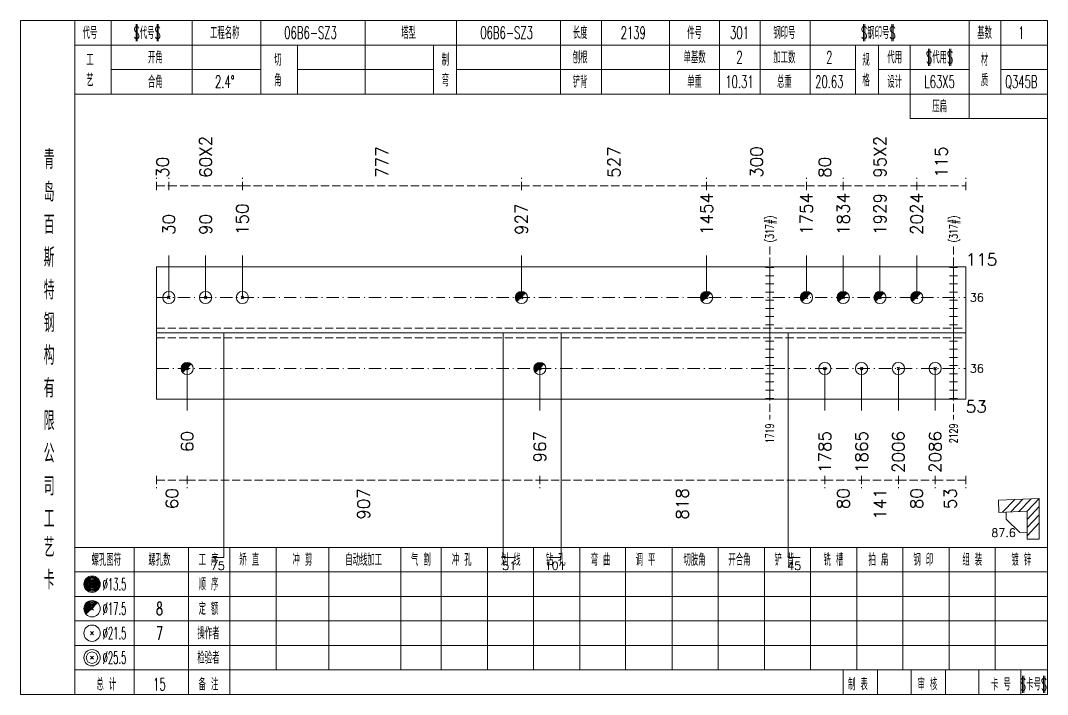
# Model space of a CAD drawing. Extents: x -533 to 8774, y 0 to 7979.
# Drawn here: x 3162.6 to 3414, y 6432.7 to 6597.7 of the extents above; entities that cross this region are included whole.
import ezdxf
from ezdxf.enums import TextEntityAlignment as Align

# ---------------------------------------------------------------- set-up
doc = ezdxf.new("R2010")
doc.units = 0
doc.header["$MEASUREMENT"] = 0
doc.linetypes.add('一点画线', pattern=[5.2, 3, -1, 0.2, -1])
doc.linetypes.add('虚线', pattern=[2.75, 2, -0.75])
doc.layers.get('0').update_dxf_attribs({"linetype": 'CONTINUOUS', "lineweight": 25})
for name, color, linetype, lineweight in [('1', 7, 'CONTINUOUS', 25), ('2', 7, 'CONTINUOUS', 25), ('4', 7, 'CONTINUOUS', 25), ('5', 7, 'CONTINUOUS', 25)]:
    doc.layers.add(name, color=color, linetype=linetype, lineweight=lineweight)
doc.styles.get("Standard").update_dxf_attribs({"font": 'simplex.shx', "width": 0.7, "height": 3, "bigfont": 'gbhzfs.shx'})

# ---------------------------------------------------------------- blocks, each defined once
blk = doc.blocks.new('孔21.5')
at = {"layer": '5', "color": 7, "linetype": 'Continuous', "lineweight": 13}
for p, q in [((-0.2, -0.2), (0.2, 0.2)), ((0.2, -0.2), (-0.2, 0.2))]:
    blk.add_line(p, q, dxfattribs=at)
blk.add_circle((0, 0), 1, dxfattribs=at)
blk = doc.blocks.new('孔17.5')
at = {"layer": '5', "color": 7, "linetype": 'Continuous', "lineweight": 0}
for p, q in [((-0.2, -0.2), (0.2, 0.2)), ((-0.2, 0.2), (0.2, -0.2))]:
    blk.add_line(p, q, dxfattribs=at)
at = {"layer": '5', "color": 7, "linetype": 'Continuous', "lineweight": 13}
blk.add_circle((0, 0), 1, dxfattribs=at)
for radius in [0.9, 0.8, 0.7, 0.6, 0.5, 0.4, 0.3, 0.2, 0.1]:
    blk.add_arc((0, 0), radius, 45, 225, dxfattribs=at)

msp = doc.modelspace()

# ---------------------------------------------------------------- linework, layer by layer
at = {"color": 8, "linetype": '虚线', "lineweight": 9}
for p, q in [((3195.9, 6556.24), (3195.9, 6559.24)), ((3198.9, 6556.24), (3198.9, 6559.24)), ((3198.9, 6556.24), (3198.9, 6559.24)), ((3216.9, 6556.24), (3216.9, 6559.24)), ((3216.9, 6556.24), (3216.9, 6559.24)), ((3285.23, 6556.24), (3285.23, 6559.24)), ((3285.23, 6556.24), (3285.23, 6559.24)), ((3330.56, 6556.24), (3330.56, 6559.24)), ((3330.56, 6556.24), (3330.56, 6559.24)), ((3355, 6556.24), (3355, 6559.24)), ((3355, 6556.24), (3355, 6559.24)), ((3364, 6556.24), (3364, 6559.24)), ((3364, 6556.24), (3364, 6559.24)), ((3382, 6556.24), (3382, 6559.24)), ((3382, 6556.24), (3382, 6559.24)), ((3394, 6556.24), (3394, 6559.24)), ((3195.9, 6557.24), (3198.9, 6557.24)), ((3198.9, 6557.24), (3216.9, 6557.24)), ((3216.9, 6557.24), (3285.23, 6557.24)), ((3285.23, 6557.24), (3330.56, 6557.24)), ((3330.56, 6557.24), (3355, 6557.24)), ((3355, 6557.24), (3364, 6557.24)), ((3364, 6557.24), (3382, 6557.24)), ((3382, 6557.24), (3394, 6557.24)), ((3195.9, 6486.24), (3195.9, 6483.24)), ((3203.4, 6486.24), (3203.4, 6483.24)), ((3203.4, 6486.24), (3203.4, 6483.24)), ((3289.73, 6486.24), (3289.73, 6483.24)), ((3289.73, 6486.24), (3289.73, 6483.24)), ((3359.5, 6486.24), (3359.5, 6483.24)), ((3359.5, 6486.24), (3359.5, 6483.24)), ((3368.5, 6486.24), (3368.5, 6483.24)), ((3368.5, 6486.24), (3368.5, 6483.24)), ((3377.5, 6486.24), (3377.5, 6483.24)), ((3377.5, 6486.24), (3377.5, 6483.24)), ((3386.5, 6486.24), (3386.5, 6483.24)), ((3386.5, 6486.24), (3386.5, 6483.24)), ((3394, 6486.24), (3394, 6483.24)), ((3195.9, 6485.24), (3203.4, 6485.24)), ((3203.4, 6485.24), (3289.73, 6485.24)), ((3289.73, 6485.24), (3359.5, 6485.24)), ((3359.5, 6485.24), (3368.5, 6485.24)), ((3368.5, 6485.24), (3377.5, 6485.24)), ((3377.5, 6485.24), (3386.5, 6485.24)), ((3386.5, 6485.24), (3394, 6485.24))]:
    msp.add_line(p, q, dxfattribs=at)
at = {"color": 7, "linetype": 'Continuous', "lineweight": 13}
for p, q in [((3198.9, 6529.93), (3198.9, 6540.24)), ((3207.9, 6529.93), (3207.9, 6540.24)), ((3216.9, 6529.93), (3216.9, 6540.24)), ((3285.23, 6529.93), (3285.23, 6540.24)), ((3330.56, 6529.93), (3330.56, 6540.24)), ((3355, 6529.93), (3355, 6540.24)), ((3364, 6529.93), (3364, 6540.24)), ((3373, 6529.93), (3373, 6540.24)), ((3382, 6529.93), (3382, 6540.24)), ((3203.4, 6512.55), (3203.4, 6502.24)), ((3289.73, 6512.55), (3289.73, 6502.24)), ((3359.5, 6512.55), (3359.5, 6502.24)), ((3368.5, 6512.55), (3368.5, 6502.24)), ((3377.5, 6512.55), (3377.5, 6502.24)), ((3386.5, 6512.55), (3386.5, 6502.24))]:
    msp.add_line(p, q, dxfattribs=at)
at = {"color": 7, "linetype": 'Continuous', "lineweight": 18}
for p, q in [((3195.9, 6537.43), (3195.9, 6505.05)), ((3195.9, 6537.43), (3394, 6537.43)), ((3394, 6537.43), (3394, 6505.05)), ((3195.9, 6521.24), (3394, 6521.24))]:
    msp.add_line(p, q, dxfattribs=at)
at = {"color": 3, "linetype": '一点画线', "lineweight": 13}
for p, q in [((3195.9, 6529.93), (3394, 6529.93)), ((3195.9, 6512.55), (3394, 6512.55))]:
    msp.add_line(p, q, dxfattribs=at)
at = {"color": 1, "linetype": '虚线', "lineweight": 18}
for p, q in [((3195.9, 6522.43), (3394, 6522.43)), ((3195.9, 6520.05), (3394, 6520.05))]:
    msp.add_line(p, q, dxfattribs=at)
at = {"layer": '1', "color": 7, "linetype": 'Continuous', "lineweight": 18}
msp.add_line((3195.9, 6505.05), (3394, 6505.05), dxfattribs=at)
at = {"layer": '2', "color": 216, "linetype": '虚线', "lineweight": 13}
for p, q in [((3346, 6542.43), (3346, 6500.05)), ((3391, 6542.43), (3391, 6500.05))]:
    msp.add_line(p, q, dxfattribs=at)
at = {"layer": '2', "color": 7, "linetype": 'Continuous', "lineweight": 13}
for p, q in [((3347, 6537.24), (3345, 6537.24)), ((3346, 6521.24), (3346, 6537.43)), ((3392, 6537.24), (3390, 6537.24)), ((3391, 6521.24), (3391, 6537.43)), ((3347, 6535.24), (3345, 6535.24)), ((3392, 6535.24), (3390, 6535.24)), ((3347, 6533.24), (3345, 6533.24)), ((3392, 6533.24), (3390, 6533.24)), ((3347, 6531.24), (3345, 6531.24)), ((3347, 6529.24), (3345, 6529.24)), ((3392, 6531.24), (3390, 6531.24)), ((3392, 6529.24), (3390, 6529.24)), ((3347, 6527.24), (3345, 6527.24)), ((3392, 6527.24), (3390, 6527.24)), ((3347, 6525.24), (3345, 6525.24)), ((3392, 6525.24), (3390, 6525.24)), ((3347, 6523.24), (3345, 6523.24)), ((3392, 6523.24), (3390, 6523.24)), ((3212.4, 6521.24), (3212.4, 6466.24)), ((3280.73, 6521.24), (3280.73, 6466.24)), ((3294.98, 6521.24), (3294.98, 6466.24)), ((3345, 6519.24), (3347, 6519.24)), ((3346, 6521.24), (3346, 6505.05)), ((3350.5, 6521.24), (3350.5, 6466.24)), ((3390, 6519.24), (3392, 6519.24)), ((3391, 6521.24), (3391, 6505.05)), ((3345, 6517.24), (3347, 6517.24)), ((3390, 6517.24), (3392, 6517.24)), ((3345, 6515.24), (3347, 6515.24)), ((3390, 6515.24), (3392, 6515.24)), ((3345, 6513.24), (3347, 6513.24)), ((3390, 6513.24), (3392, 6513.24)), ((3345, 6511.24), (3347, 6511.24)), ((3345, 6509.24), (3347, 6509.24)), ((3390, 6511.24), (3392, 6511.24)), ((3390, 6509.24), (3392, 6509.24)), ((3345, 6507.24), (3347, 6507.24)), ((3390, 6507.24), (3392, 6507.24)), ((3345, 6505.24), (3347, 6505.24)), ((3390, 6505.24), (3392, 6505.24)), ((3412, 6480.74), (3402.01, 6480.32)), ((3402.01, 6480.32), (3402.13, 6477.32)), ((3403.01, 6477.36), (3406.01, 6480.49)), ((3405, 6477.44), (3408, 6480.57)), ((3407, 6477.53), (3410, 6480.65)), ((3409, 6477.61), (3412, 6480.74)), ((3409, 6475.61), (3412, 6478.74)), ((3412, 6470.74), (3412, 6480.74)), ((3402.13, 6477.32), (3409, 6477.61)), ((3403.88, 6477.39), (3403.88, 6475.64)), ((3409, 6477.61), (3409, 6470.74)), ((3409, 6473.61), (3412, 6476.74)), ((3407.25, 6472.41), (3403.88, 6475.64)), ((3409, 6471.61), (3412, 6474.74)), ((3407.25, 6472.41), (3409, 6472.49)), ((3409, 6470.74), (3412, 6470.74)), ((3212.4, 6466.24), (3209.4, 6466.24)), ((3280.73, 6466.24), (3283.73, 6466.24)), ((3294.98, 6466.24), (3291.98, 6466.24)), ((3350.5, 6466.24), (3353.5, 6466.24))]:
    msp.add_line(p, q, dxfattribs=at)
at = {"layer": '4', "color": 1, "linetype": 'Continuous', "lineweight": 18}
for p, q in [((3175.9, 6432.74), (3175.9, 6597.74)), ((3184.8, 6579.74), (3184.8, 6597.74)), ((3204.6, 6579.74), (3204.6, 6597.74)), ((3221.4, 6579.74), (3221.4, 6597.74)), ((3247, 6579.74), (3247, 6597.74)), ((3269.3, 6579.74), (3269.3, 6597.74)), ((3294.8, 6579.74), (3294.8, 6597.74)), ((3304.8, 6579.74), (3304.8, 6597.74)), ((3321.5, 6579.74), (3321.5, 6597.74)), ((3333.7, 6579.74), (3333.7, 6597.74)), ((3343.7, 6579.74), (3343.7, 6597.74)), ((3355.9, 6579.74), (3355.9, 6597.74)), ((3394.8, 6573.74), (3394.8, 6597.74)), ((3402.6, 6579.74), (3402.6, 6597.74)), ((3175.9, 6591.74), (3414, 6591.74)), ((3230.4, 6579.74), (3230.4, 6591.74)), ((3263.7, 6579.74), (3263.7, 6591.74)), ((3367, 6579.74), (3367, 6591.74)), ((3372.6, 6579.74), (3372.6, 6591.74)), ((3380.4, 6573.74), (3380.4, 6591.74)), ((3184.8, 6585.74), (3221.4, 6585.74)), ((3230.4, 6585.74), (3263.7, 6585.74)), ((3269.3, 6585.74), (3367, 6585.74)), ((3372.6, 6585.74), (3394.8, 6585.74)), ((3402.6, 6585.74), (3414, 6585.74)), ((3175.9, 6579.74), (3414, 6579.74)), ((3380.4, 6573.74), (3414, 6573.74)), ((3175.9, 6468.74), (3414, 6468.74)), ((3190.4, 6432.74), (3190.4, 6468.74)), ((3203.7, 6432.74), (3203.7, 6468.74)), ((3213.8, 6432.74), (3213.8, 6468.74)), ((3225.2, 6438.74), (3225.2, 6468.74)), ((3238.1, 6438.74), (3238.1, 6468.74)), ((3255.7, 6438.74), (3255.7, 6468.74)), ((3265.6, 6438.74), (3265.6, 6468.74)), ((3276.9, 6438.74), (3276.9, 6468.74)), ((3288.2, 6438.74), (3288.2, 6468.74)), ((3299.5, 6438.74), (3299.5, 6468.74)), ((3310.7, 6438.74), (3310.7, 6468.74)), ((3322.1, 6438.74), (3322.1, 6468.74)), ((3333.4, 6438.74), (3333.4, 6468.74)), ((3344.7, 6438.74), (3344.7, 6468.74)), ((3356, 6438.74), (3356, 6468.74)), ((3367.3, 6438.74), (3367.3, 6468.74)), ((3378.6, 6438.74), (3378.6, 6468.74)), ((3389.9, 6438.74), (3389.9, 6468.74)), ((3401.2, 6438.74), (3401.2, 6468.74)), ((3175.9, 6462.74), (3414, 6462.74)), ((3175.9, 6456.74), (3414, 6456.74)), ((3175.9, 6450.74), (3414, 6450.74)), ((3175.9, 6444.74), (3414, 6444.74)), ((3175.9, 6438.74), (3414, 6438.74)), ((3364, 6432.74), (3364, 6438.74)), ((3372.4, 6432.74), (3372.4, 6438.74)), ((3380.6, 6432.74), (3380.6, 6438.74)), ((3389, 6432.74), (3389, 6438.74)), ((3397.2, 6432.74), (3397.2, 6438.74)), ((3407.5, 6432.74), (3407.5, 6438.74))]:
    msp.add_line(p, q, dxfattribs=at)
at = {"layer": '4', "color": 7, "linetype": 'Continuous', "lineweight": 13}
for p, q in [((3179.9, 6459.54), (3180.3, 6459.94)), ((3180.3, 6459.54), (3179.9, 6459.94)), ((3179.7, 6447.34), (3180.5, 6448.14)), ((3180.5, 6447.34), (3179.7, 6448.14)), ((3179.7, 6441.34), (3180.5, 6442.14)), ((3180.5, 6441.34), (3179.7, 6442.14))]:
    msp.add_line(p, q, dxfattribs=at)
at = {"layer": '4', "color": 7, "linetype": 'Continuous', "lineweight": 0}
for p, q in [((3179.7, 6453.34), (3180.5, 6454.14)), ((3179.7, 6454.14), (3180.5, 6453.34))]:
    msp.add_line(p, q, dxfattribs=at)
at = {"layer": '4', "color": 1, "linetype": 'Continuous', "lineweight": 18}
msp.add_lwpolyline([(3162.6, 6597.74), (3162.6, 6432.74), (3414, 6432.74), (3414, 6597.74)], close=True, dxfattribs=at)
at = {"layer": '4', "color": 7, "linetype": 'Continuous', "lineweight": 13}
for centre, radius in [((3180.1, 6459.74), 2), ((3180.1, 6459.74), 1.8), ((3180.1, 6459.74), 1.6), ((3180.1, 6459.74), 1.4), ((3180.1, 6459.74), 1.2), ((3180.1, 6459.74), 1), ((3180.1, 6459.74), 0.8), ((3180.1, 6459.74), 0.6), ((3180.1, 6459.74), 0.4), ((3180.1, 6459.74), 0.2), ((3180.1, 6453.74), 2), ((3180.1, 6447.74), 2), ((3180.1, 6441.74), 2), ((3180.1, 6441.74), 1.4)]:
    msp.add_circle(centre, radius, dxfattribs=at)
for radius in [1.8, 1.6, 1.4, 1.2, 1, 0.8, 0.6, 0.4, 0.2]:
    msp.add_arc((3180.1, 6453.74), radius, 45, 225, dxfattribs=at)

# ---------------------------------------------------------------- block references
at = {"color": 7, "linetype": 'Continuous', "lineweight": 13, "xscale": 1.5, "yscale": 1.5, "zscale": 1.5}
for name, p in [('孔21.5', (3198.9, 6529.93)), ('孔21.5', (3207.9, 6529.93)), ('孔21.5', (3216.9, 6529.93)), ('孔17.5', (3285.23, 6529.93)), ('孔17.5', (3330.56, 6529.93)), ('孔17.5', (3355, 6529.93)), ('孔17.5', (3364, 6529.93)), ('孔17.5', (3373, 6529.93)), ('孔17.5', (3382, 6529.93))]:
    msp.add_blockref(name, p, dxfattribs=at)
at = {"layer": '1', "color": 7, "linetype": 'Continuous', "lineweight": 13, "xscale": 1.5, "yscale": 1.5, "zscale": 1.5}
for name, p in [('孔17.5', (3203.4, 6512.55)), ('孔17.5', (3289.73, 6512.55)), ('孔21.5', (3359.5, 6512.55)), ('孔21.5', (3368.5, 6512.55)), ('孔21.5', (3377.5, 6512.55)), ('孔21.5', (3386.5, 6512.55))]:
    msp.add_blockref(name, p, dxfattribs=at)

# ---------------------------------------------------------------- texts
at = {"color": 8, "linetype": 'Continuous', "lineweight": 9}
for s, p in [('60X2', (3207.9, 6559.24)), ('95X2', (3373, 6559.24)), ('777', (3251.07, 6559.24)), ('527', (3307.9, 6559.24)), ('300', (3342.78, 6559.24)), ('115', (3388, 6559.24)), ('30', (3197.4, 6559.24)), ('80', (3359.5, 6559.24))]:
    msp.add_text(s, height=3, rotation=90, dxfattribs=at).set_placement(p, align=Align.MIDDLE_LEFT)
at = {"color": 7, "linetype": 'Continuous', "lineweight": 13}
for s, p in [('1454', (3330.56, 6545.24)), ('1754', (3355, 6545.24)), ('1834', (3364, 6545.24)), ('1929', (3373, 6545.24)), ('2024', (3382, 6545.24)), ('150', (3216.9, 6545.24)), ('927', (3285.23, 6545.24)), ('30', (3198.9, 6545.24)), ('90', (3207.9, 6545.24))]:
    msp.add_text(s, height=3, rotation=90, dxfattribs=at).set_placement(p, align=Align.MIDDLE_LEFT)
for s, height, p in [('115', 3, (3394, 6539.24)), ('36', 2, (3395, 6529.93)), ('36', 2, (3395, 6512.55))]:
    msp.add_text(s, height=height, dxfattribs=at).set_placement(p, align=Align.MIDDLE_LEFT)
at = {"color": 8, "linetype": 'Continuous', "lineweight": 9}
for s, p in [('60', (3199.65, 6483.24)), ('907', (3246.57, 6483.24)), ('818', (3324.62, 6483.24)), ('80', (3364, 6483.24)), ('141', (3373, 6483.24)), ('80', (3382, 6483.24)), ('53', (3390.25, 6483.24))]:
    msp.add_text(s, height=3, rotation=90, dxfattribs=at).set_placement(p, align=Align.MIDDLE_RIGHT)
at = {"layer": '1', "color": 7, "linetype": 'Continuous', "lineweight": 13}
msp.add_text('53', height=3, dxfattribs=at).set_placement((3394, 6503.24), align=Align.MIDDLE_LEFT)
for s, p in [('60', (3203.4, 6497.24)), ('967', (3289.73, 6497.24)), ('1785', (3359.5, 6497.24)), ('1865', (3368.5, 6497.24)), ('2006', (3377.5, 6497.24)), ('2086', (3386.5, 6497.24))]:
    msp.add_text(s, height=3, rotation=90, dxfattribs=at).set_placement(p, align=Align.MIDDLE_RIGHT)
at = {"layer": '2', "color": 7, "linetype": 'Continuous', "lineweight": 13, "width": 0.7}
for p in [(3346, 6543.43), (3391, 6543.43)]:
    msp.add_text('(317#)', height=2, rotation=90, dxfattribs=at).set_placement(p, align=Align.MIDDLE_LEFT)
for s, p in [('1719', (3346, 6499.05)), ('2129', (3391, 6499.05))]:
    msp.add_text(s, height=2, rotation=90, dxfattribs=at).set_placement(p, align=Align.MIDDLE_RIGHT)
at = {"layer": '2', "color": 7, "linetype": 'Continuous', "lineweight": 13}
msp.add_text('87.6', height=2, dxfattribs=at).set_placement((3406.25, 6470.74), align=Align.BOTTOM_RIGHT)
for s, p in [('75', (3210.9, 6465.24)), ('51', (3282.23, 6465.24)), ('101', (3293.48, 6465.24)), ('45', (3352, 6465.24))]:
    msp.add_text(s, height=2, dxfattribs=at).set_placement(p, align=Align.TOP_CENTER)
at = {"layer": '4', "color": 1, "linetype": 'Continuous', "lineweight": 13}
for s, height, width, p in [('$代号$', 3, 0.6, (3193.6, 6594.74)), ('$钢印号$', 3, 0.6, (3372.6, 6594.74)), ('代号', 3, 0.6, (3179.6, 6594.74)), ('工程名称', 3, 0.6, (3212.6, 6594.74)), ('06B6-SZ3', 3, 0.6, (3233.6, 6594.74)), ('塔型', 3, 0.6, (3257.6, 6594.74)), ('06B6-SZ3', 3, 0.6, (3281.6, 6594.74)), ('长度', 3, 0.6, (3299.6, 6594.74)), ('2139', 3, 0.6, (3312.6, 6594.74)), ('件号', 3, 0.6, (3327.6, 6594.74)), ('301', 3, 0.6, (3338.6, 6594.74)), ('钢印号', 3, 0.6, (3349.6, 6594.74)), ('基数', 3, 0.6, (3398.6, 6594.74)), ('1', 3, 0.6, (3407.6, 6594.74)), ('工', 3, 0.6, (3179.6, 6588.14)), ('开角', 3, 0.6, (3195.6, 6588.74)), ('切', 3, 0.6, (3225.6, 6588.14)), ('制', 3, 0.6, (3266.6, 6588.14)), ('刨根', 3, 0.6, (3299.6, 6588.74)), ('单基数', 3, 0.6, (3327.6, 6588.74)), ('2', 3, 0.6, (3338.6, 6588.74)), ('加工数', 3, 0.6, (3349.6, 6588.74)), ('2', 3, 0.6, (3360.6, 6588.74)), ('规', 3, 0.6, (3369.6, 6588.14)), ('代用', 3, 0.6, (3376.6, 6588.74)), ('$代用$', 3, 0.6, (3387.6, 6588.74)), ('材', 3, 0.6, (3398.6, 6588.14)), ('艺', 3, 0.6, (3179.6, 6583.14)), ('合角', 3, 0.6, (3195.6, 6582.74)), ('2.4%%d', 3, 0.6, (3212.6, 6582.74)), ('角', 3, 0.6, (3225.6, 6583.14)), ('弯', 3, 0.6, (3266.6, 6583.14)), ('铲背', 3, 0.6, (3299.6, 6582.74)), ('单重', 3, 0.6, (3327.6, 6582.74)), ('10.31', 3, 0.6, (3338.6, 6582.74)), ('总重', 3, 0.6, (3349.6, 6582.74)), ('20.63', 3, 0.6, (3360.6, 6582.74)), ('格', 3, 0.6, (3369.6, 6583.14)), ('设计', 3, 0.6, (3376.6, 6582.74)), ('L63X5', 3, 0.6, (3387.6, 6582.74)), ('质', 3, 0.6, (3398.6, 6583.14)), ('Q345B', 3, 0.6, (3407.6, 6582.74)), ('压扁', 3, 0.6, (3387.6, 6576.74)), ('青', 4.6, 0.8, (3169.6, 6563.74)), ('岛', 4.6, 0.8, (3169.6, 6555.74)), ('百', 4.6, 0.8, (3169.6, 6547.74)), ('斯', 4.6, 0.8, (3169.6, 6539.74)), ('特', 4.6, 0.8, (3169.6, 6531.74)), ('钢', 4.6, 0.8, (3169.6, 6523.74)), ('构', 4.6, 0.8, (3169.6, 6515.74)), ('有', 4.6, 0.8, (3169.6, 6507.74)), ('限', 4.6, 0.8, (3169.6, 6499.74)), ('公', 4.6, 0.8, (3169.6, 6491.74)), ('司', 4.6, 0.8, (3169.6, 6483.74)), ('工', 4.6, 0.8, (3169.6, 6475.74)), ('艺', 4.6, 0.8, (3169.6, 6468.74)), ('螺孔图符', 3, 0.6, (3183.6, 6465.74)), ('螺孔数', 3, 0.6, (3196.6, 6465.74)), ('工 序', 3, 0.6, (3208.6, 6465.74)), ('矫 直', 3, 0.6, (3218.6, 6465.74)), ('冲 剪', 3, 0.6, (3231.6, 6465.74)), ('自动线加工', 3, 0.6, (3246.6, 6465.74)), ('气 割', 3, 0.6, (3260.6, 6465.74)), ('冲 孔', 3, 0.6, (3270.6, 6465.74)), ('划 线', 3, 0.6, (3282.6, 6465.74)), ('钻 孔', 3, 0.6, (3293.6, 6465.74)), ('弯 曲', 3, 0.6, (3304.6, 6465.74)), ('调 平', 3, 0.6, (3315.6, 6465.74)), ('切肢角', 3, 0.6, (3327.6, 6465.74)), ('开合角', 3, 0.6, (3338.6, 6465.74)), ('铲 背', 3, 0.6, (3349.6, 6465.74)), ('铣 槽', 3, 0.6, (3361.6, 6465.74)), ('拍 扁', 3, 0.6, (3372.6, 6465.74)), ('钢 印', 3, 0.6, (3383.6, 6465.74)), ('组 装', 3, 0.6, (3395.6, 6465.74)), ('镀 锌', 3, 0.6, (3407.6, 6465.74)), ('卡', 4.6, 0.8, (3169.6, 6460.74)), ('%%C13.5', 3, 0.5, (3185.6, 6459.74)), ('顺 序', 3, 0.6, (3208.6, 6459.74)), ('%%C17.5', 3, 0.5, (3185.6, 6453.74)), ('8', 3.2, 0.6, (3196.6, 6453.74)), ('定 额', 3, 0.6, (3208.6, 6453.74)), ('%%C21.5', 3, 0.5, (3185.6, 6447.74)), ('7', 3.2, 0.6, (3196.6, 6447.74)), ('操作者', 3, 0.6, (3208.6, 6447.74)), ('检验者', 3, 0.6, (3208.6, 6441.74)), ('%%C25.5', 3, 0.5, (3185.6, 6441.74)), ('总 计', 3, 0.6, (3183.6, 6435.24)), ('15', 3, 0.6, (3196.6, 6435.24)), ('备 注', 3, 0.6, (3208.6, 6435.24)), ('制 表', 3, 0.6, (3367.6, 6435.24)), ('审 核', 3, 0.6, (3384.6, 6435.24)), ('卡 号', 3, 0.6, (3402.6, 6435.24)), ('$卡号$', 3, 0.6, (3410.6, 6435.24))]:
    msp.add_text(s, height=height, dxfattribs=dict(at, width=width)).set_placement(p, align=Align.MIDDLE_CENTER)

doc.saveas('drawing.dxf')
